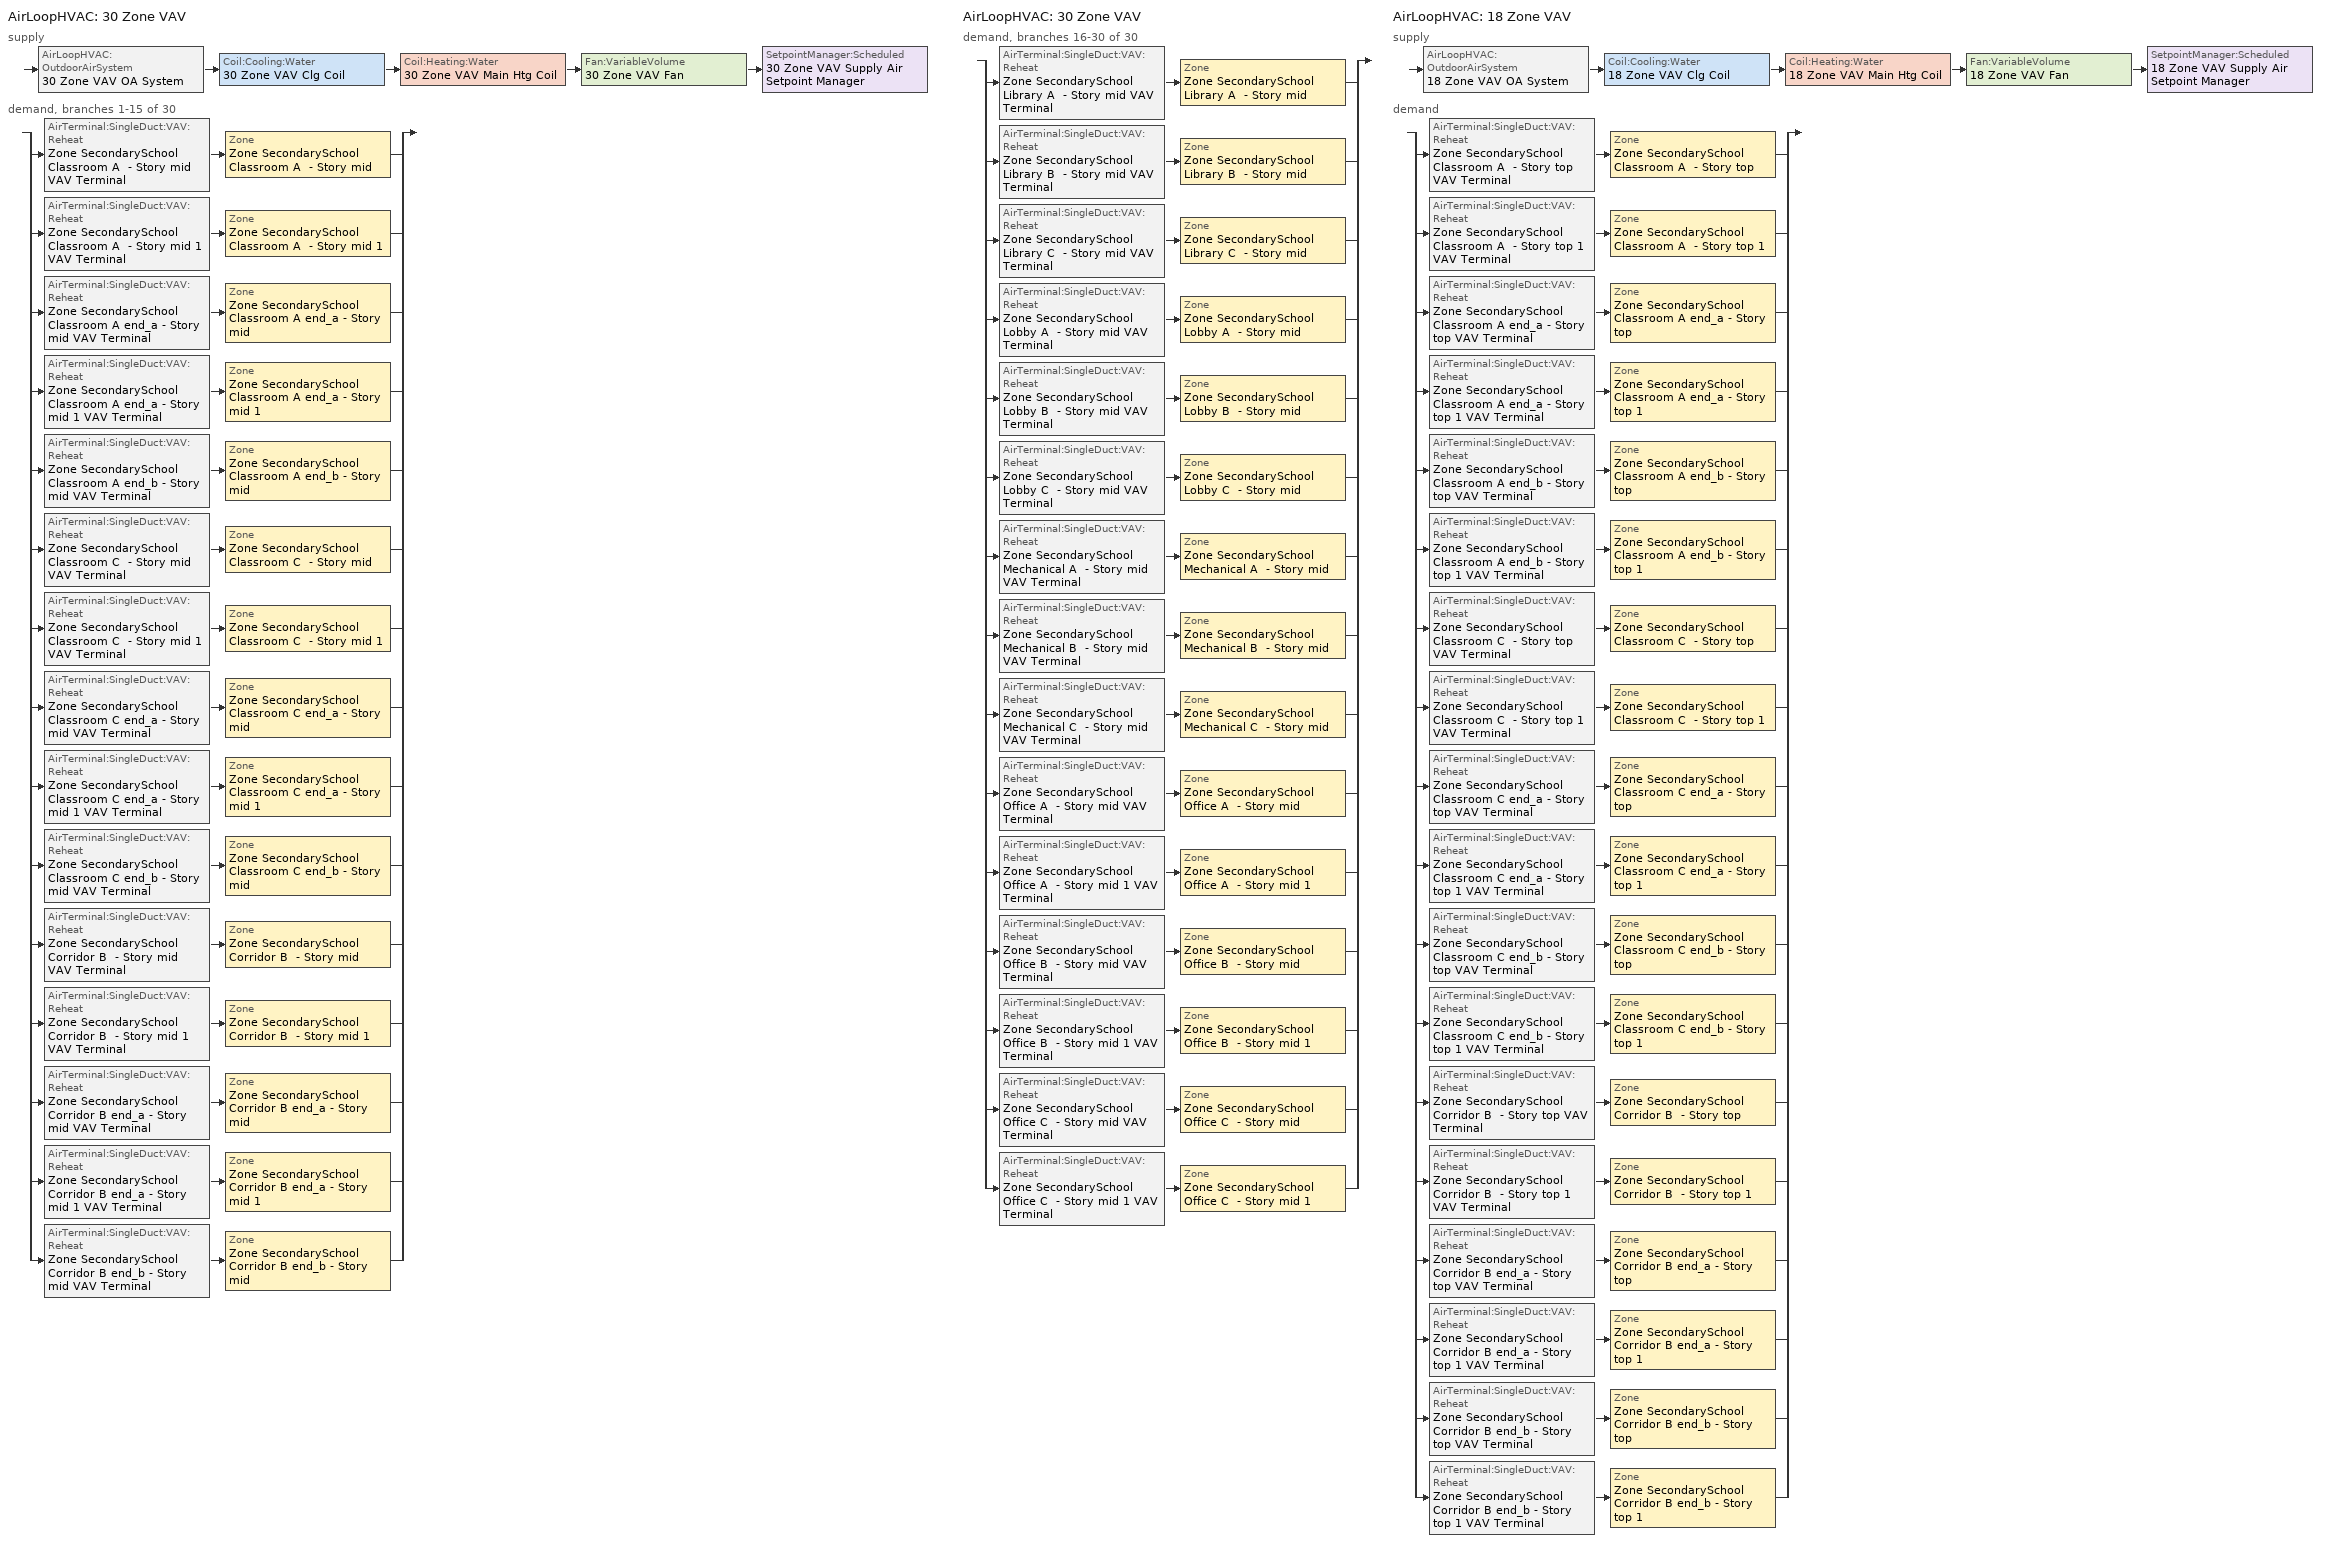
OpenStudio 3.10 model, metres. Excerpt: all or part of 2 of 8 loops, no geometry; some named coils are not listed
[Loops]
AirLoopHVAC '30 Zone VAV'
 supply: AirLoopHVAC:OutdoorAirSystem '30 Zone VAV OA System' > Coil:Cooling:Water '30 Zone VAV Clg Coil' > Coil:Heating:Water '30 Zone VAV Main Htg Coil' > Fan:VariableVolume '30 Zone VAV Fan' > SetpointManager:Scheduled '30 Zone VAV Supply Air Setpoint Manager'
 demand, branches 1-15 of 30: split
  | AirTerminal:SingleDuct:VAV:Reheat 'Zone SecondarySchool Classroom A  - Story mid VAV Terminal' > Zone 'Zone SecondarySchool Classroom A  - Story mid'
  | AirTerminal:SingleDuct:VAV:Reheat 'Zone SecondarySchool Classroom A  - Story mid 1 VAV Terminal' > Zone 'Zone SecondarySchool Classroom A  - Story mid 1'
  | AirTerminal:SingleDuct:VAV:Reheat 'Zone SecondarySchool Classroom A end_a - Story mid VAV Terminal' > Zone 'Zone SecondarySchool Classroom A end_a - Story mid'
  | AirTerminal:SingleDuct:VAV:Reheat 'Zone SecondarySchool Classroom A end_a - Story mid 1 VAV Terminal' > Zone 'Zone SecondarySchool Classroom A end_a - Story mid 1'
  | AirTerminal:SingleDuct:VAV:Reheat 'Zone SecondarySchool Classroom A end_b - Story mid VAV Terminal' > Zone 'Zone SecondarySchool Classroom A end_b - Story mid'
  | AirTerminal:SingleDuct:VAV:Reheat 'Zone SecondarySchool Classroom C  - Story mid VAV Terminal' > Zone 'Zone SecondarySchool Classroom C  - Story mid'
  | AirTerminal:SingleDuct:VAV:Reheat 'Zone SecondarySchool Classroom C  - Story mid 1 VAV Terminal' > Zone 'Zone SecondarySchool Classroom C  - Story mid 1'
  | AirTerminal:SingleDuct:VAV:Reheat 'Zone SecondarySchool Classroom C end_a - Story mid VAV Terminal' > Zone 'Zone SecondarySchool Classroom C end_a - Story mid'
  | AirTerminal:SingleDuct:VAV:Reheat 'Zone SecondarySchool Classroom C end_a - Story mid 1 VAV Terminal' > Zone 'Zone SecondarySchool Classroom C end_a - Story mid 1'
  | AirTerminal:SingleDuct:VAV:Reheat 'Zone SecondarySchool Classroom C end_b - Story mid VAV Terminal' > Zone 'Zone SecondarySchool Classroom C end_b - Story mid'
  | AirTerminal:SingleDuct:VAV:Reheat 'Zone SecondarySchool Corridor B  - Story mid VAV Terminal' > Zone 'Zone SecondarySchool Corridor B  - Story mid'
  | AirTerminal:SingleDuct:VAV:Reheat 'Zone SecondarySchool Corridor B  - Story mid 1 VAV Terminal' > Zone 'Zone SecondarySchool Corridor B  - Story mid 1'
  | AirTerminal:SingleDuct:VAV:Reheat 'Zone SecondarySchool Corridor B end_a - Story mid VAV Terminal' > Zone 'Zone SecondarySchool Corridor B end_a - Story mid'
  | AirTerminal:SingleDuct:VAV:Reheat 'Zone SecondarySchool Corridor B end_a - Story mid 1 VAV Terminal' > Zone 'Zone SecondarySchool Corridor B end_a - Story mid 1'
  | AirTerminal:SingleDuct:VAV:Reheat 'Zone SecondarySchool Corridor B end_b - Story mid VAV Terminal' > Zone 'Zone SecondarySchool Corridor B end_b - Story mid'
AirLoopHVAC '30 Zone VAV'
 demand, branches 16-30 of 30: split
  | AirTerminal:SingleDuct:VAV:Reheat 'Zone SecondarySchool Library A  - Story mid VAV Terminal' > Zone 'Zone SecondarySchool Library A  - Story mid'
  | AirTerminal:SingleDuct:VAV:Reheat 'Zone SecondarySchool Library B  - Story mid VAV Terminal' > Zone 'Zone SecondarySchool Library B  - Story mid'
  | AirTerminal:SingleDuct:VAV:Reheat 'Zone SecondarySchool Library C  - Story mid VAV Terminal' > Zone 'Zone SecondarySchool Library C  - Story mid'
  | AirTerminal:SingleDuct:VAV:Reheat 'Zone SecondarySchool Lobby A  - Story mid VAV Terminal' > Zone 'Zone SecondarySchool Lobby A  - Story mid'
  | AirTerminal:SingleDuct:VAV:Reheat 'Zone SecondarySchool Lobby B  - Story mid VAV Terminal' > Zone 'Zone SecondarySchool Lobby B  - Story mid'
  | AirTerminal:SingleDuct:VAV:Reheat 'Zone SecondarySchool Lobby C  - Story mid VAV Terminal' > Zone 'Zone SecondarySchool Lobby C  - Story mid'
  | AirTerminal:SingleDuct:VAV:Reheat 'Zone SecondarySchool Mechanical A  - Story mid VAV Terminal' > Zone 'Zone SecondarySchool Mechanical A  - Story mid'
  | AirTerminal:SingleDuct:VAV:Reheat 'Zone SecondarySchool Mechanical B  - Story mid VAV Terminal' > Zone 'Zone SecondarySchool Mechanical B  - Story mid'
  | AirTerminal:SingleDuct:VAV:Reheat 'Zone SecondarySchool Mechanical C  - Story mid VAV Terminal' > Zone 'Zone SecondarySchool Mechanical C  - Story mid'
  | AirTerminal:SingleDuct:VAV:Reheat 'Zone SecondarySchool Office A  - Story mid VAV Terminal' > Zone 'Zone SecondarySchool Office A  - Story mid'
  | AirTerminal:SingleDuct:VAV:Reheat 'Zone SecondarySchool Office A  - Story mid 1 VAV Terminal' > Zone 'Zone SecondarySchool Office A  - Story mid 1'
  | AirTerminal:SingleDuct:VAV:Reheat 'Zone SecondarySchool Office B  - Story mid VAV Terminal' > Zone 'Zone SecondarySchool Office B  - Story mid'
  | AirTerminal:SingleDuct:VAV:Reheat 'Zone SecondarySchool Office B  - Story mid 1 VAV Terminal' > Zone 'Zone SecondarySchool Office B  - Story mid 1'
  | AirTerminal:SingleDuct:VAV:Reheat 'Zone SecondarySchool Office C  - Story mid VAV Terminal' > Zone 'Zone SecondarySchool Office C  - Story mid'
  | AirTerminal:SingleDuct:VAV:Reheat 'Zone SecondarySchool Office C  - Story mid 1 VAV Terminal' > Zone 'Zone SecondarySchool Office C  - Story mid 1'
AirLoopHVAC '18 Zone VAV'
 supply: AirLoopHVAC:OutdoorAirSystem '18 Zone VAV OA System' > Coil:Cooling:Water '18 Zone VAV Clg Coil' > Coil:Heating:Water '18 Zone VAV Main Htg Coil' > Fan:VariableVolume '18 Zone VAV Fan' > SetpointManager:Scheduled '18 Zone VAV Supply Air Setpoint Manager'
 demand: split
  | AirTerminal:SingleDuct:VAV:Reheat 'Zone SecondarySchool Classroom A  - Story top VAV Terminal' > Zone 'Zone SecondarySchool Classroom A  - Story top'
  | AirTerminal:SingleDuct:VAV:Reheat 'Zone SecondarySchool Classroom A  - Story top 1 VAV Terminal' > Zone 'Zone SecondarySchool Classroom A  - Story top 1'
  | AirTerminal:SingleDuct:VAV:Reheat 'Zone SecondarySchool Classroom A end_a - Story top VAV Terminal' > Zone 'Zone SecondarySchool Classroom A end_a - Story top'
  | AirTerminal:SingleDuct:VAV:Reheat 'Zone SecondarySchool Classroom A end_a - Story top 1 VAV Terminal' > Zone 'Zone SecondarySchool Classroom A end_a - Story top 1'
  | AirTerminal:SingleDuct:VAV:Reheat 'Zone SecondarySchool Classroom A end_b - Story top VAV Terminal' > Zone 'Zone SecondarySchool Classroom A end_b - Story top'
  | AirTerminal:SingleDuct:VAV:Reheat 'Zone SecondarySchool Classroom A end_b - Story top 1 VAV Terminal' > Zone 'Zone SecondarySchool Classroom A end_b - Story top 1'
  | AirTerminal:SingleDuct:VAV:Reheat 'Zone SecondarySchool Classroom C  - Story top VAV Terminal' > Zone 'Zone SecondarySchool Classroom C  - Story top'
  | AirTerminal:SingleDuct:VAV:Reheat 'Zone SecondarySchool Classroom C  - Story top 1 VAV Terminal' > Zone 'Zone SecondarySchool Classroom C  - Story top 1'
  | AirTerminal:SingleDuct:VAV:Reheat 'Zone SecondarySchool Classroom C end_a - Story top VAV Terminal' > Zone 'Zone SecondarySchool Classroom C end_a - Story top'
  | AirTerminal:SingleDuct:VAV:Reheat 'Zone SecondarySchool Classroom C end_a - Story top 1 VAV Terminal' > Zone 'Zone SecondarySchool Classroom C end_a - Story top 1'
  | AirTerminal:SingleDuct:VAV:Reheat 'Zone SecondarySchool Classroom C end_b - Story top VAV Terminal' > Zone 'Zone SecondarySchool Classroom C end_b - Story top'
  | AirTerminal:SingleDuct:VAV:Reheat 'Zone SecondarySchool Classroom C end_b - Story top 1 VAV Terminal' > Zone 'Zone SecondarySchool Classroom C end_b - Story top 1'
  | AirTerminal:SingleDuct:VAV:Reheat 'Zone SecondarySchool Corridor B  - Story top VAV Terminal' > Zone 'Zone SecondarySchool Corridor B  - Story top'
  | AirTerminal:SingleDuct:VAV:Reheat 'Zone SecondarySchool Corridor B  - Story top 1 VAV Terminal' > Zone 'Zone SecondarySchool Corridor B  - Story top 1'
  | AirTerminal:SingleDuct:VAV:Reheat 'Zone SecondarySchool Corridor B end_a - Story top VAV Terminal' > Zone 'Zone SecondarySchool Corridor B end_a - Story top'
  | AirTerminal:SingleDuct:VAV:Reheat 'Zone SecondarySchool Corridor B end_a - Story top 1 VAV Terminal' > Zone 'Zone SecondarySchool Corridor B end_a - Story top 1'
  | AirTerminal:SingleDuct:VAV:Reheat 'Zone SecondarySchool Corridor B end_b - Story top VAV Terminal' > Zone 'Zone SecondarySchool Corridor B end_b - Story top'
  | AirTerminal:SingleDuct:VAV:Reheat 'Zone SecondarySchool Corridor B end_b - Story top 1 VAV Terminal' > Zone 'Zone SecondarySchool Corridor B end_b - Story top 1'
[Sizing:Zone] Zone Cooling Design Supply Air Temperature Input Method=SupplyAirTemperature; Zone Cooling Design Supply Air Temperature {C}=12.7778; Zone Cooling Design Supply Air Temperature Difference {deltaC}=11.11; Zone Heating Design Supply Air Temperature Input Method=SupplyAirTemperature; Zone Heating Design Supply Air Temperature {C}=40; Zone Heating Design Supply Air Temperature Difference {deltaC}=11.11; Zone Cooling Design Supply Air Humidity Ratio {kg-H2O/kg-air}=0.0085; Zone Heating Design Supply Air Humidity Ratio {kg-H2O/kg-air}=0.008; Cooling Design Air Flow Method=DesignDayWithLimit; Heating Design Air Flow Method=DesignDay; Heating Maximum Air Flow Fraction=1; Account for Dedicated Outdoor Air System=No; Dedicated Outdoor Air System Control Strategy=NeutralSupplyAir; Dedicated Outdoor Air Low Setpoint Temperature for Design {C}=autosize; Dedicated Outdoor Air High Setpoint Temperature for Design {C}=autosize; Zone Load Sizing Method=Sensible Load Only No Latent Load; Zone Latent Cooling Design Supply Air Humidity Ratio Input Method=HumidityRatioDifference; Zone Cooling Design Supply Air Humidity Ratio Difference {kgWater/kgDryAir}=0.005; Zone Latent Heating Design Supply Air Humidity Ratio Input Method=HumidityRatioDifference; Zone Humidification Design Supply Air Humidity Ratio Difference {kgWater/kgDryAir}=0.005; Sizing Option=Coincident
Zone SecondarySchool Classroom A end_a - Story mid; Zone SecondarySchool Corridor B end_a - Story mid; Zone SecondarySchool Classroom C end_a - Story mid; Zone SecondarySchool Classroom A  - Story mid; Zone SecondarySchool Corridor B  - Story mid; Zone SecondarySchool Classroom C  - Story mid; Zone SecondarySchool Office A  - Story mid; Zone SecondarySchool Office B  - Story mid; Zone SecondarySchool Office C  - Story mid; Zone SecondarySchool Library A  - Story mid; Zone SecondarySchool Library B  - Story mid; Zone SecondarySchool Library C  - Story mid; Zone SecondarySchool Classroom A end_a - Story top; Zone SecondarySchool Corridor B end_a - Story top; Zone SecondarySchool Classroom C end_a - Story top; Zone SecondarySchool Classroom A  - Story top; Zone SecondarySchool Corridor B  - Story top; Zone SecondarySchool Classroom C  - Story top; Zone SecondarySchool Classroom A end_b - Story top; Zone SecondarySchool Corridor B end_b - Story top; Zone SecondarySchool Classroom C end_b - Story top; Zone SecondarySchool Classroom A end_a - Story mid 1; Zone SecondarySchool Corridor B end_a - Story mid 1; Zone SecondarySchool Classroom C end_a - Story mid 1; Zone SecondarySchool Classroom A  - Story mid 1; Zone SecondarySchool Corridor B  - Story mid 1; Zone SecondarySchool Classroom C  - Story mid 1; Zone SecondarySchool Lobby A  - Story mid; Zone SecondarySchool Lobby B  - Story mid; Zone SecondarySchool Lobby C  - Story mid; Zone SecondarySchool Office A  - Story mid 1; Zone SecondarySchool Office B  - Story mid 1; Zone SecondarySchool Office C  - Story mid 1; Zone SecondarySchool Mechanical A  - Story mid; Zone SecondarySchool Mechanical B  - Story mid; Zone SecondarySchool Mechanical C  - Story mid; Zone SecondarySchool Classroom A end_b - Story mid; Zone SecondarySchool Corridor B end_b - Story mid; Zone SecondarySchool Classroom C end_b - Story mid; Zone SecondarySchool Classroom A end_a - Story top 1; Zone SecondarySchool Corridor B end_a - Story top 1; Zone SecondarySchool Classroom C end_a - Story top 1; Zone SecondarySchool Classroom A  - Story top 1; Zone SecondarySchool Corridor B  - Story top 1; Zone SecondarySchool Classroom C  - Story top 1; Zone SecondarySchool Classroom A end_b - Story top 1; Zone SecondarySchool Corridor B end_b - Story top 1; Zone SecondarySchool Classroom C end_b - Story top 1
[Zone equipment]
Zone SecondarySchool Classroom A end_a - Story mid: Zone SecondarySchool Classroom A end_a - Story mid VAV Terminal
Zone SecondarySchool Corridor B end_a - Story mid: Zone SecondarySchool Corridor B end_a - Story mid VAV Terminal
Zone SecondarySchool Classroom C end_a - Story mid: Zone SecondarySchool Classroom C end_a - Story mid VAV Terminal
Zone SecondarySchool Classroom A  - Story mid: Zone SecondarySchool Classroom A  - Story mid VAV Terminal
Zone SecondarySchool Corridor B  - Story mid: Zone SecondarySchool Corridor B  - Story mid VAV Terminal
Zone SecondarySchool Classroom C  - Story mid: Zone SecondarySchool Classroom C  - Story mid VAV Terminal
Zone SecondarySchool Office A  - Story mid: Zone SecondarySchool Office A  - Story mid VAV Terminal
Zone SecondarySchool Office B  - Story mid: Zone SecondarySchool Office B  - Story mid VAV Terminal
Zone SecondarySchool Office C  - Story mid: Zone SecondarySchool Office C  - Story mid VAV Terminal
Zone SecondarySchool Library A  - Story mid: Zone SecondarySchool Library A  - Story mid VAV Terminal
Zone SecondarySchool Library B  - Story mid: Zone SecondarySchool Library B  - Story mid VAV Terminal
Zone SecondarySchool Library C  - Story mid: Zone SecondarySchool Library C  - Story mid VAV Terminal
Zone SecondarySchool Classroom A end_a - Story top: Zone SecondarySchool Classroom A end_a - Story top VAV Terminal
Zone SecondarySchool Corridor B end_a - Story top: Zone SecondarySchool Corridor B end_a - Story top VAV Terminal
Zone SecondarySchool Classroom C end_a - Story top: Zone SecondarySchool Classroom C end_a - Story top VAV Terminal
Zone SecondarySchool Classroom A  - Story top: Zone SecondarySchool Classroom A  - Story top VAV Terminal
Zone SecondarySchool Corridor B  - Story top: Zone SecondarySchool Corridor B  - Story top VAV Terminal
Zone SecondarySchool Classroom C  - Story top: Zone SecondarySchool Classroom C  - Story top VAV Terminal
Zone SecondarySchool Classroom A end_b - Story top: Zone SecondarySchool Classroom A end_b - Story top VAV Terminal
Zone SecondarySchool Corridor B end_b - Story top: Zone SecondarySchool Corridor B end_b - Story top VAV Terminal
Zone SecondarySchool Classroom C end_b - Story top: Zone SecondarySchool Classroom C end_b - Story top VAV Terminal
Zone SecondarySchool Classroom A end_a - Story mid 1: Zone SecondarySchool Classroom A end_a - Story mid 1 VAV Terminal
Zone SecondarySchool Corridor B end_a - Story mid 1: Zone SecondarySchool Corridor B end_a - Story mid 1 VAV Terminal
Zone SecondarySchool Classroom C end_a - Story mid 1: Zone SecondarySchool Classroom C end_a - Story mid 1 VAV Terminal
Zone SecondarySchool Classroom A  - Story mid 1: Zone SecondarySchool Classroom A  - Story mid 1 VAV Terminal
Zone SecondarySchool Corridor B  - Story mid 1: Zone SecondarySchool Corridor B  - Story mid 1 VAV Terminal
Zone SecondarySchool Classroom C  - Story mid 1: Zone SecondarySchool Classroom C  - Story mid 1 VAV Terminal
Zone SecondarySchool Lobby A  - Story mid: Zone SecondarySchool Lobby A  - Story mid VAV Terminal
Zone SecondarySchool Lobby B  - Story mid: Zone SecondarySchool Lobby B  - Story mid VAV Terminal
Zone SecondarySchool Lobby C  - Story mid: Zone SecondarySchool Lobby C  - Story mid VAV Terminal
Zone SecondarySchool Office A  - Story mid 1: Zone SecondarySchool Office A  - Story mid 1 VAV Terminal
Zone SecondarySchool Office B  - Story mid 1: Zone SecondarySchool Office B  - Story mid 1 VAV Terminal
Zone SecondarySchool Office C  - Story mid 1: Zone SecondarySchool Office C  - Story mid 1 VAV Terminal
Zone SecondarySchool Mechanical A  - Story mid: Zone SecondarySchool Mechanical A  - Story mid VAV Terminal
Zone SecondarySchool Mechanical B  - Story mid: Zone SecondarySchool Mechanical B  - Story mid VAV Terminal
Zone SecondarySchool Mechanical C  - Story mid: Zone SecondarySchool Mechanical C  - Story mid VAV Terminal
Zone SecondarySchool Classroom A end_b - Story mid: Zone SecondarySchool Classroom A end_b - Story mid VAV Terminal
Zone SecondarySchool Corridor B end_b - Story mid: Zone SecondarySchool Corridor B end_b - Story mid VAV Terminal
Zone SecondarySchool Classroom C end_b - Story mid: Zone SecondarySchool Classroom C end_b - Story mid VAV Terminal
Zone SecondarySchool Classroom A end_a - Story top 1: Zone SecondarySchool Classroom A end_a - Story top 1 VAV Terminal
Zone SecondarySchool Corridor B end_a - Story top 1: Zone SecondarySchool Corridor B end_a - Story top 1 VAV Terminal
Zone SecondarySchool Classroom C end_a - Story top 1: Zone SecondarySchool Classroom C end_a - Story top 1 VAV Terminal
Zone SecondarySchool Classroom A  - Story top 1: Zone SecondarySchool Classroom A  - Story top 1 VAV Terminal
Zone SecondarySchool Corridor B  - Story top 1: Zone SecondarySchool Corridor B  - Story top 1 VAV Terminal
Zone SecondarySchool Classroom C  - Story top 1: Zone SecondarySchool Classroom C  - Story top 1 VAV Terminal
Zone SecondarySchool Classroom A end_b - Story top 1: Zone SecondarySchool Classroom A end_b - Story top 1 VAV Terminal
Zone SecondarySchool Corridor B end_b - Story top 1: Zone SecondarySchool Corridor B end_b - Story top 1 VAV Terminal
Zone SecondarySchool Classroom C end_b - Story top 1: Zone SecondarySchool Classroom C end_b - Story top 1 VAV Terminal
[SetpointManager:Scheduled] Control Variable=Temperature; Schedule=Supply Air Temp - 55.0F
Name | Setpoint Node or NodeList
30 Zone VAV Supply Air Setpoint Manager | 30 Zone VAV Supply Outlet Node
18 Zone VAV Supply Air Setpoint Manager | 18 Zone VAV Supply Outlet Node
[AirLoopHVAC] Design Return Air Flow Fraction of Supply Air Flow=1
Name | Availability Schedule | Design Supply Air Flow Rate {m3/s}
30 Zone VAV | 30 Zone VAV Occ Sch | 26.7421
18 Zone VAV | 18 Zone VAV Occ Sch | 7.31118
[Sizing:System] Type of Load to Size On=Sensible; Central Heating Maximum System Air Flow Ratio=0.3; Preheat Design Temperature {C}=7.22222; Preheat Design Humidity Ratio {kg-H2O/kg-Air}=0.008; Precool Design Temperature {C}=12.7778; Precool Design Humidity Ratio {kg-H2O/kg-Air}=0.008; Central Cooling Design Supply Air Temperature {C}=12.7778; Central Heating Design Supply Air Temperature {C}=12.7778; Sizing Option=Coincident; 100% Outdoor Air in Cooling=No; 100% Outdoor Air in Heating=No; Central Cooling Design Supply Air Humidity Ratio {kg-H2O/kg-Air}=0.0085; Central Heating Design Supply Air Humidity Ratio {kg-H2O/kg-Air}=0.008; Cooling Design Air Flow Method=DesignDay; Heating Design Air Flow Method=DesignDay; System Outdoor Air Method=ZoneSum; Zone Maximum Outdoor Air Fraction=1; Cooling Supply Air Flow Rate Per Floor Area {m3/s-m2}=0.00996765; Cooling Fraction of Autosized Cooling Supply Air Flow Rate=1; Cooling Supply Air Flow Rate Per Unit Cooling Capacity {m3/s-W}=3.94755e-05; Heating Supply Air Flow Rate Per Floor Area {m3/s-m2}=0.00996765; Heating Fraction of Autosized Heating Supply Air Flow Rate=1; Heating Fraction of Autosized Cooling Supply Air Flow Rate=1; Heating Supply Air Flow Rate Per Unit Heating Capacity {m3/s-W}=3.15882e-05; Cooling Design Capacity Method=CoolingDesignCapacity; Cooling Design Capacity Per Floor Area {W/m2}=234.7; Fraction of Autosized Cooling Design Capacity=1; Heating Design Capacity Method=HeatingDesignCapacity; Heating Design Capacity Per Floor Area {W/m2}=157; Fraction of Autosized Heating Design Capacity=1; Central Cooling Capacity Control Method=OnOff; Occupant Diversity=1
Name | Design Outdoor Air Flow Rate {m3/s} | Cooling Design Capacity {W} | Heating Design Capacity {W}
30 Zone VAV | 26.7421 | 472645 | 166802
18 Zone VAV | 7.31118 | 112600.7 | 24419.84
[Fan:VariableVolume] Availability Schedule=Always On Discrete; Fan Power Minimum Flow Rate Input Method=Fraction; Fan Power Minimum Flow Fraction=0.25; Fan Power Minimum Air Flow Rate {m3/s}=0; Motor In Airstream Fraction=1; Fan Power Coefficient 1=0.04076; Fan Power Coefficient 2=0.0881; Fan Power Coefficient 3=-0.0729; Fan Power Coefficient 4=0.9437; Fan Power Coefficient 5=0
Name | Fan Total Efficiency | Pressure Rise {Pa} | Maximum Flow Rate {m3/s} | Motor Efficiency
30 Zone VAV Fan | 0.61425 | 1389.92 | 26.7421 | 0.945
18 Zone VAV Fan | 0.6006 | 1574.24 | 7.31118 | 0.924
[Controller:OutdoorAir] Economizer Control Type=FixedDryBulb; Economizer Control Action Type=ModulateFlow; Economizer Maximum Limit Dry-Bulb Temperature {C}=12.7778; Lockout Type=LockoutWithHeating; Minimum Limit Type=FixedMinimum; High Humidity Control=No; High Humidity Outdoor Air Flow Ratio=1; Control High Indoor Humidity Based on Outdoor Humidity Ratio=Yes; Heat Recovery Bypass Control Type=BypassWhenWithinEconomizerLimits; Economizer Operation Staging=InterlockedWithMechanicalCooling
Name | Minimum Outdoor Air Flow Rate {m3/s} | Maximum Outdoor Air Flow Rate {m3/s} | Minimum Outdoor Air Schedule | Controller Mechanical Ventilation
30 Zone VAV OA Controller | 9.02041 | 26.7421 | 30 Zone VAV Occ Sch | 30 Zone VAV Vent Controller
18 Zone VAV OA Controller | 1.63594 | 7.31118 | 18 Zone VAV Occ Sch | 18 Zone VAV Vent Controller
[Controller:MechanicalVentilation] Availability Schedule=Always On Discrete; System Outdoor Air Method=ZoneSum
30 Zone VAV Vent Controller; 18 Zone VAV Vent Controller
[AirLoopHVAC:OutdoorAirSystem]
Name | Controller
30 Zone VAV OA System | 30 Zone VAV OA Controller
18 Zone VAV OA System | 18 Zone VAV OA Controller
[AirTerminal:SingleDuct:VAV:Reheat] Availability Schedule=Always On Discrete; Zone Minimum Air Flow Input Method=Constant; Constant Minimum Air Flow Fraction=0.3; Minimum Hot Water or Steam Flow Rate {m3/s}=0; Convergence Tolerance=0.001; Damper Heating Action=ReverseWithLimits; Maximum Flow Fraction During Reheat=0.5; Maximum Reheat Air Temperature {C}=40; Control For Outdoor Air=No
Name | Maximum Air Flow Rate {m3/s} | Fixed Minimum Air Flow Rate {m3/s} | Reheat Coil | Maximum Hot Water or Steam Flow Rate {m3/s} | Maximum Flow per Zone Floor Area During Reheat {m3/s-m2}
Zone SecondarySchool Classroom A  - Story mid VAV Terminal | 3.88893 | 1.16668 | Zone SecondarySchool Classroom A  - Story mid Reheat Coil | 0.0012979 | 0.00167696
Zone SecondarySchool Classroom A  - Story mid 1 VAV Terminal | 1.25541 | 0.376624 | Zone SecondarySchool Classroom A  - Story mid 1 Reheat Coil | 0.000276472 | 0.00323177
Zone SecondarySchool Classroom A end_a - Story mid VAV Terminal | 0.755861 | 0.226758 | Zone SecondarySchool Classroom A end_a - Story mid Reheat Coil | 0.000247099 | 0.00333101
Zone SecondarySchool Classroom A end_a - Story mid 1 VAV Terminal | 0.945616 | 0.283685 | Zone SecondarySchool Classroom A end_a - Story mid 1 Reheat Coil | 0.00026408 | 0.00416724
Zone SecondarySchool Classroom A end_b - Story mid VAV Terminal | 1.07692 | 0.323076 | Zone SecondarySchool Classroom A end_b - Story mid Reheat Coil | 0.00027572 | 0.00474588
Zone SecondarySchool Classroom C  - Story mid VAV Terminal | 6.85029 | 2.05509 | Zone SecondarySchool Classroom C  - Story mid Reheat Coil | 0.00157424 | 0.00295394
Zone SecondarySchool Classroom C  - Story mid 1 VAV Terminal | 1.09512 | 0.328536 | Zone SecondarySchool Classroom C  - Story mid 1 Reheat Coil | 0.00026168 | 0.00281913
Zone SecondarySchool Classroom C end_a - Story mid VAV Terminal | 0.960864 | 0.288259 | Zone SecondarySchool Classroom C end_a - Story mid Reheat Coil | 0.000266311 | 0.00423443
Zone SecondarySchool Classroom C end_a - Story mid 1 VAV Terminal | 0.785443 | 0.235633 | Zone SecondarySchool Classroom C end_a - Story mid 1 Reheat Coil | 0.000249302 | 0.00346137
Zone SecondarySchool Classroom C end_b - Story mid VAV Terminal | 0.939961 | 0.281988 | Zone SecondarySchool Classroom C end_b - Story mid Reheat Coil | 0.000263085 | 0.00414232
Zone SecondarySchool Corridor B  - Story mid VAV Terminal | 1.50187 | 0.450562 | Zone SecondarySchool Corridor B  - Story mid Reheat Coil | 0.000306728 | 0.000532844
Zone SecondarySchool Corridor B  - Story mid 1 VAV Terminal | 0.289106 | 0.0867318 | Zone SecondarySchool Corridor B  - Story mid 1 Reheat Coil | 5.76083e-05 | 0.000612328
Zone SecondarySchool Corridor B end_a - Story mid VAV Terminal | 0.668475 | 0.200542 | Zone SecondarySchool Corridor B end_a - Story mid Reheat Coil | 0.0001755 | 0.00242378
Zone SecondarySchool Corridor B end_a - Story mid 1 VAV Terminal | 0.400447 | 0.120134 | Zone SecondarySchool Corridor B end_a - Story mid 1 Reheat Coil | 0.000150547 | 0.00145195
Zone SecondarySchool Corridor B end_b - Story mid VAV Terminal | 0.723324 | 0.216997 | Zone SecondarySchool Corridor B end_b - Story mid Reheat Coil | 0.000181365 | 0.00262265
Zone SecondarySchool Library A  - Story mid VAV Terminal | 1.17578 | 0.352734 | Zone SecondarySchool Library A  - Story mid Reheat Coil | 0.000313582 | 0.00390145
Zone SecondarySchool Library B  - Story mid VAV Terminal | 0.885278 | 0.265583 | Zone SecondarySchool Library B  - Story mid Reheat Coil | 0.000180888 | 0.00323239
Zone SecondarySchool Library C  - Story mid VAV Terminal | 1.38197 | 0.414591 | Zone SecondarySchool Library C  - Story mid Reheat Coil | 0.000332965 | 0.00458564
Zone SecondarySchool Lobby A  - Story mid VAV Terminal | 0.159743 | 0.0479229 | Zone SecondarySchool Lobby A  - Story mid Reheat Coil | 3.56915e-05 | 0.0038796
Zone SecondarySchool Lobby B  - Story mid VAV Terminal | 0.0356672 | 0.0107001 | Zone SecondarySchool Lobby B  - Story mid Reheat Coil | 6.37957e-06 | 0.000953183
Zone SecondarySchool Lobby C  - Story mid VAV Terminal | 0.143023 | 0.0429068 | Zone SecondarySchool Lobby C  - Story mid Reheat Coil | 3.41479e-05 | 0.00347352
Zone SecondarySchool Mechanical A  - Story mid VAV Terminal | 0.551888 | 0.165566 | Zone SecondarySchool Mechanical A  - Story mid Reheat Coil | 0.000123861 | 0.00307533
Zone SecondarySchool Mechanical B  - Story mid VAV Terminal | 0.160939 | 0.0482817 | Zone SecondarySchool Mechanical B  - Story mid Reheat Coil | 2.84223e-05 | 0.000986835
Zone SecondarySchool Mechanical C  - Story mid VAV Terminal | 0.47954 | 0.143862 | Zone SecondarySchool Mechanical C  - Story mid Reheat Coil | 0.000117184 | 0.00267218
Zone SecondarySchool Office A  - Story mid VAV Terminal | 0.414864 | 0.124459 | Zone SecondarySchool Office A  - Story mid Reheat Coil | 0.000141909 | 0.00158648
Zone SecondarySchool Office A  - Story mid 1 VAV Terminal | 0.496418 | 0.148925 | Zone SecondarySchool Office A  - Story mid 1 Reheat Coil | 0.000110399 | 0.00288497
Zone SecondarySchool Office B  - Story mid VAV Terminal | 0.200591 | 0.0601772 | Zone SecondarySchool Office B  - Story mid Reheat Coil | 3.67414e-05 | 0.000844078
Zone SecondarySchool Office B  - Story mid 1 VAV Terminal | 0.123031 | 0.0369093 | Zone SecondarySchool Office B  - Story mid 1 Reheat Coil | 1.99474e-05 | 0.000786776
Zone SecondarySchool Office C  - Story mid VAV Terminal | 0.729033 | 0.21871 | Zone SecondarySchool Office C  - Story mid Reheat Coil | 0.000171232 | 0.00278789
Zone SecondarySchool Office C  - Story mid 1 VAV Terminal | 0.437188 | 0.131156 | Zone SecondarySchool Office C  - Story mid 1 Reheat Coil | 0.000104933 | 0.00254074
Zone SecondarySchool Classroom A  - Story top VAV Terminal | 1.29374 | 0.388123 | Zone SecondarySchool Classroom A  - Story top Reheat Coil | 0.000409698 | 0.00298406
Zone SecondarySchool Classroom A  - Story top 1 VAV Terminal | 0.565825 | 0.169747 | Zone SecondarySchool Classroom A  - Story top 1 Reheat Coil | 0.000136446 | 0.00456487
Zone SecondarySchool Classroom A end_a - Story top VAV Terminal | 0.174061 | 0.0522182 | Zone SecondarySchool Classroom A end_a - Story top Reheat Coil | 5.6379e-05 | 0.00460241
Zone SecondarySchool Classroom A end_a - Story top 1 VAV Terminal | 0.214228 | 0.0642684 | Zone SecondarySchool Classroom A end_a - Story top 1 Reheat Coil | 6.00423e-05 | 0.00566449
Zone SecondarySchool Classroom A end_b - Story top VAV Terminal | 0.207937 | 0.0623812 | Zone SecondarySchool Classroom A end_b - Story top Reheat Coil | 5.95032e-05 | 0.00549816
Zone SecondarySchool Classroom A end_b - Story top 1 VAV Terminal | 0.241335 | 0.0724006 | Zone SecondarySchool Classroom A end_b - Story top 1 Reheat Coil | 6.25882e-05 | 0.00638125
Zone SecondarySchool Classroom C  - Story top VAV Terminal | 1.81685 | 0.545054 | Zone SecondarySchool Classroom C  - Story top Reheat Coil | 0.000458524 | 0.00419061
Zone SecondarySchool Classroom C  - Story top 1 VAV Terminal | 0.456231 | 0.136869 | Zone SecondarySchool Classroom C  - Story top 1 Reheat Coil | 0.000126339 | 0.00368071
Zone SecondarySchool Classroom C end_a - Story top VAV Terminal | 0.219101 | 0.0657304 | Zone SecondarySchool Classroom C end_a - Story top Reheat Coil | 6.05835e-05 | 0.00579335
Zone SecondarySchool Classroom C end_a - Story top 1 VAV Terminal | 0.175445 | 0.0526334 | Zone SecondarySchool Classroom C end_a - Story top 1 Reheat Coil | 5.64656e-05 | 0.004639
Zone SecondarySchool Classroom C end_b - Story top VAV Terminal | 0.239507 | 0.0718522 | Zone SecondarySchool Classroom C end_b - Story top Reheat Coil | 6.24654e-05 | 0.00633291
Zone SecondarySchool Classroom C end_b - Story top 1 VAV Terminal | 0.21622 | 0.064866 | Zone SecondarySchool Classroom C end_b - Story top 1 Reheat Coil | 6.0272e-05 | 0.00571716
Zone SecondarySchool Corridor B  - Story top VAV Terminal | 0.840309 | 0.252093 | Zone SecondarySchool Corridor B  - Story top Reheat Coil | 0.000233485 | 0.00159468
Zone SecondarySchool Corridor B  - Story top 1 VAV Terminal | 0.247964 | 0.0743891 | Zone SecondarySchool Corridor B  - Story top 1 Reheat Coil | 6.85973e-05 | 0.00164592
Zone SecondarySchool Corridor B end_a - Story top VAV Terminal | 0.150309 | 0.0450927 | Zone SecondarySchool Corridor B end_a - Story top Reheat Coil | 4.49272e-05 | 0.00326997
Zone SecondarySchool Corridor B end_a - Story top 1 VAV Terminal | 0.126542 | 0.0379625 | Zone SecondarySchool Corridor B end_a - Story top 1 Reheat Coil | 4.27092e-05 | 0.00275291
Zone SecondarySchool Corridor B end_b - Story top VAV Terminal | 0.189699 | 0.0569098 | Zone SecondarySchool Corridor B end_b - Story top Reheat Coil | 4.85603e-05 | 0.00412691
Zone SecondarySchool Corridor B end_b - Story top 1 VAV Terminal | 0.175816 | 0.0527449 | Zone SecondarySchool Corridor B end_b - Story top 1 Reheat Coil | 4.73123e-05 | 0.00382488
[Schedule:Ruleset]
Name | Default Day Schedule | Summer Design Day Schedule | Winter Design Day Schedule
Supply Air Temp - 55.0F | Supply Air Temp - 55.0F Default
18 Zone VAV Occ Sch | 18 Zone VAV Occ Sch Default | 18 Zone VAV Occ Sch Summer Design Day | 18 Zone VAV Occ Sch Winter Design Day
30 Zone VAV Occ Sch | 30 Zone VAV Occ Sch Default | 30 Zone VAV Occ Sch Summer Design Day | 30 Zone VAV Occ Sch Winter Design Day
[Schedule:Day]
Supply Air Temp - 55.0F Default; Supply Air Temp - 55.0F Default 1; Supply Air Temp - 55.0F Default 2: 24, 0, 12.7778
18 Zone VAV Occ Sch Default: 5, 0, 0, 16, 0, 1, 24, 0, 0
18 Zone VAV Occ Sch Winter Design Day; 18 Zone VAV Occ Sch Summer Design Day; 30 Zone VAV Occ Sch Winter Design Day; 30 Zone VAV Occ Sch Summer Design Day: 24, 0, 1
Schedule Day 42; Schedule Day 43; Schedule Day 44; Schedule Day 46; Schedule Day 47: 24, 0, 0
30 Zone VAV Occ Sch Default: 5, 0, 0, 17, 0, 1, 24, 0, 0
Schedule Day 45: 7, 0, 0, 15, 0, 1, 24, 0, 0
[Schedule:Rule] Date Specification Type=DateRange
Name | Schedule Ruleset | Rule Order | Day Schedule | Apply Saturday | Start Month | Start Day | End Month | End Day | Apply Sunday | Apply Monday | Apply Tuesday | Apply Wednesday | Apply Thursday | Apply Friday
Schedule Rule 62 | Supply Air Temp - 55.0F | 1 | Supply Air Temp - 55.0F Default 1 | Yes | 1 | 6 | 12 | 29
Schedule Rule 63 | Supply Air Temp - 55.0F | 0 | Supply Air Temp - 55.0F Default 2 |  | 1 | 7 | 12 | 30 | Yes
Schedule Rule 55 | 18 Zone VAV Occ Sch | 2 | Schedule Day 42 |  | 7 | 2 | 8 | 31 |  | Yes | Yes | Yes | Yes | Yes
Schedule Rule 56 | 18 Zone VAV Occ Sch | 1 | Schedule Day 43 | Yes | 1 | 6 | 12 | 29
Schedule Rule 102 | 18 Zone VAV Occ Sch | 0 | Schedule Day 44 |  | 1 | 7 | 12 | 30 | Yes
Schedule Rule 103 | 30 Zone VAV Occ Sch | 2 | Schedule Day 45 |  | 7 | 2 | 8 | 31 |  | Yes | Yes | Yes | Yes | Yes
Schedule Rule 104 | 30 Zone VAV Occ Sch | 1 | Schedule Day 46 | Yes | 1 | 6 | 12 | 29
Schedule Rule 105 | 30 Zone VAV Occ Sch | 0 | Schedule Day 47 |  | 1 | 7 | 12 | 30 | Yes
[Schedule:Constant]
Always On Discrete: Value=1
